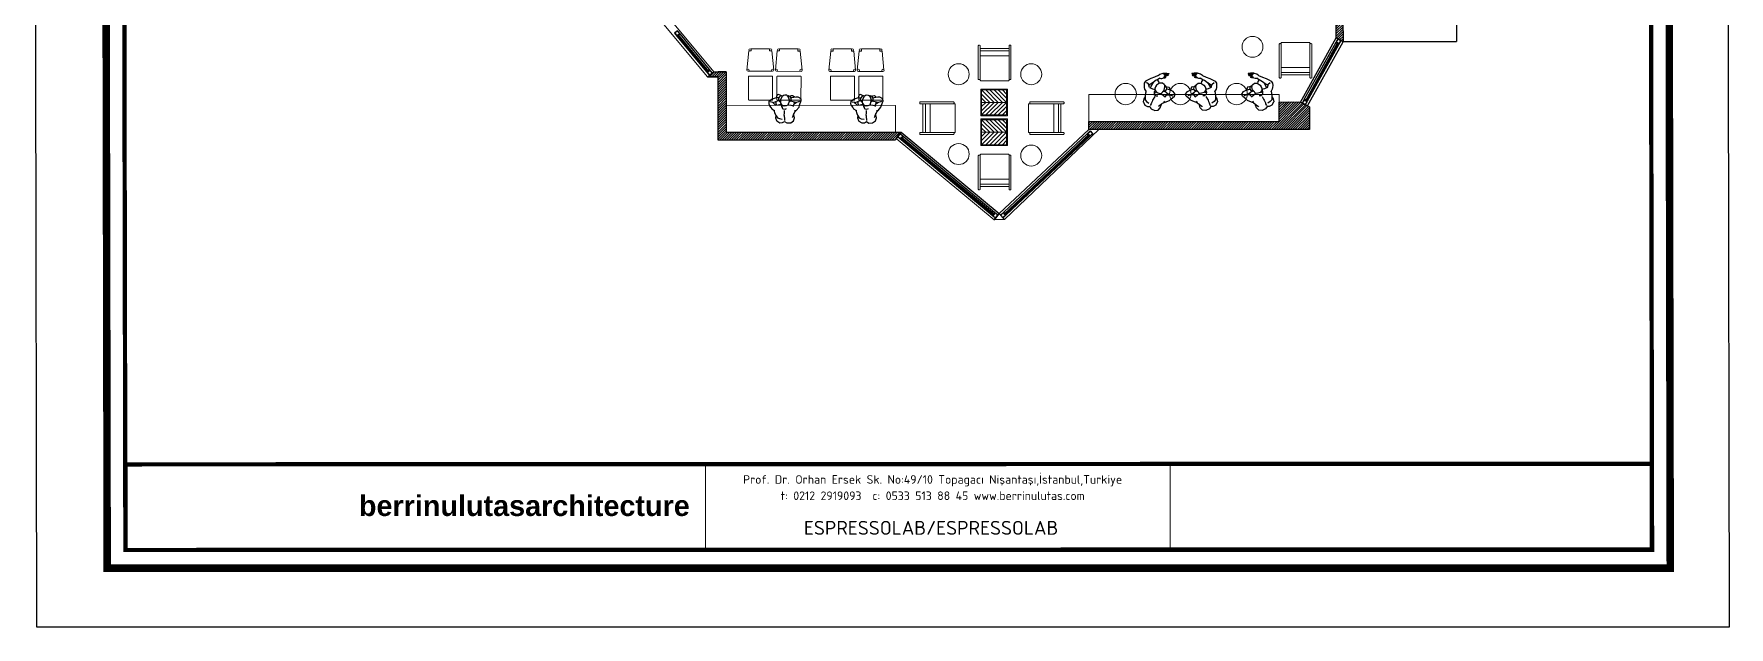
# Model space of a CAD drawing. Header units: centimetres. Extents: x 131563 to 145359, y 24878 to 28066.
# Drawn here: x 142189 to 145359, y 24878 to 25986 of the extents above; entities that cross this region are included whole.
import ezdxf
from ezdxf.enums import TextEntityAlignment as Align

# ---------------------------------------------------------------- set-up
doc = ezdxf.new("R2010")
doc.units = ezdxf.units.CM
doc.header["$LTSCALE"] = 10
doc.header["$MEASUREMENT"] = 0
for name, color, linetype in [('141125_RT1$0$xref_4_vitrin_kaplama$0$2DCAM', 4, 'Continuous'), ('141125_RT1$0$xref_4_vitrin_kaplama$0$2DKONST2', 253, 'Continuous'), ('LP-DIMENSION_INT_100', 51, 'Continuous'), ('wall', 255, 'Continuous')]:
    doc.layers.add(name, color=color, linetype=linetype)
for name, color, linetype, lineweight in [('ARK_AHŞAP', 45, 'Continuous', 15), ('ARK_METAL', 252, 'Continuous', 15), ('Auto-Antet', 7, 'Continuous', 18), ('tefriş', 45, 'Continuous', 18)]:
    doc.layers.add(name, color=color, linetype=linetype, lineweight=lineweight)
doc.styles.add('BASLIK', font='')
doc.styles.add('style1', font='isocpeur.ttf', dxfattribs={"height": 20})
doc.styles.get('BASLIK').set_extended_font_data('Arial', bold=True)
pattern_1 = [(45, (14975.7903, 0), (-2.20970869, 2.20970869), [])]

# ---------------------------------------------------------------- blocks, each defined once
blk = doc.blocks.new('insanplanoturan2')
for p, q in [((-27.3, 18.7), (-27.9, 14.4)), ((-27.9, 14.4), (-26.5, 10.2)), ((-27.3, 18.7), (-27.3, 18.7)), ((-26.5, 10.2), (-24.7, 7)), ((-24.7, 7), (-23.1, 4.5)), ((-20, 15.9), (-24.5, 17.3)), ((-23.1, 4.5), (-19.4, 1.7)), ((-18.8, 14.3), (-20, 15.9)), ((-19.4, 1.7), (-18.3, 0.6)), ((-19.3, 1.6), (-18, -4.7)), ((-15.7, 10.7), (-18.8, 14.3)), ((-15.7, 10.7), (-9.9, 11)), ((-14, 17.3), (-14.4, 14.2)), ((-14.4, 14.2), (-14.1, 10.9)), ((-9.9, 11), (-5.1, 11.6)), ((-4.3, 28), (-8.1, 30.2)), ((-5.3, 20.4), (-5.8, 16.4)), ((-5.8, 16.4), (-5.8, 13.5)), ((-5.8, 14.5), (-5.5, 12.7)), ((-5.8, 13.5), (-4.1, 10.1)), ((-5.5, 12.7), (-4.9, 10.3)), ((-1.5, 25.7), (-5.3, 20.4)), ((-4.9, 10.3), (-4.5, 7.8)), ((-4.5, 7.8), (-2.1, 5.5)), ((-4.5, 7.8), (-4.5, 7.3)), ((-4.5, 7.3), (-2.4, 2.5)), ((-3.6, 26.9), (-4.3, 28)), ((-4.1, 10.1), (0.4, 8)), ((-2.4, 2.5), (1.6, 1.8)), ((1.1, 27.4), (-1.5, 25.7)), ((0.4, 8), (4.7, 8.1)), ((3.3, 27.8), (1.1, 27.4)), ((1.6, 1.8), (4.6, 2.7)), ((7, 27.1), (3.3, 27.8)), ((4.7, 8.1), (8.4, 9.4)), ((8.6, 26), (7, 27.1)), ((8.3, 9.1), (13.3, 8.1)), ((8.4, 9.4), (11, 16.1)), ((10.1, 23.6), (8.6, 26)), ((10.2, 25.9), (9.3, 25.7)), ((9.3, 25.7), (9.6, 24.5)), ((11.4, 17.6), (10.1, 23.6)), ((11.6, 25.2), (10.2, 25.9)), ((11.4, 15), (10.6, 15.2)), ((11, 16.1), (11.4, 17.6)), ((11.4, 15), (12.6, 15.8)), ((13.4, 24.1), (11.6, 25.2)), ((12.6, 15.8), (13, 16.7)), ((12.9, 16.1), (20.7, 13.9)), ((13, 16.7), (14.5, 17.8)), ((13.2, 24.2), (15, 25.8)), ((13.3, 8.1), (17.6, 6.8)), ((15, 20.9), (13.4, 24.1)), ((14.5, 17.8), (15, 20.9)), ((16.3, 21.5), (14.7, 21.5)), ((15, 25.8), (17.9, 26.1)), ((15, 20.9), (15, 20.9)), ((20.1, 21.8), (16.3, 21.5)), ((17.6, 6.8), (19.3, 10.2)), ((17.6, 6.8), (18.6, 6.3)), ((17.9, 26.1), (20.4, 23.5)), ((19.3, 14.3), (19.3, 10.2)), ((19.3, 10.2), (24.2, 13.1)), ((23.7, 22.2), (20.1, 21.8)), ((20.4, 23.5), (20.2, 21.8)), ((20.7, 13.9), (24.2, 13.1)), ((22, -2.6), (28, 3.2)), ((27.8, 21.9), (23.7, 22.2)), ((24.2, 13.1), (28.6, 13.7)), ((33.1, 18.4), (27.8, 21.9)), ((28, 3.2), (29.4, 7)), ((28.6, 13.7), (30.4, 14.2)), ((29.4, 7), (33.3, 14.9)), ((33.3, 14.9), (33.1, 18.4)), ((-18, -4.7), (-16.2, -9.1)), ((-16.6, -8.2), (-17.3, -12.8)), ((-17.3, -12.8), (-16.1, -18.2)), ((-16.2, -9.1), (-14, -13.4)), ((-16.1, -18.2), (-15.3, -19.1)), ((-15.3, -19.1), (-10.3, -23)), ((-14, -13.4), (-10.4, -15.1)), ((-10.4, -15.1), (-5.2, -16.3)), ((-10.3, -23), (-5, -23.1)), ((-5, -23.1), (-1.2, -21.4)), ((-0.8, -6.1), (-1.2, -8.6)), ((-1.2, -8.6), (-1, -10.8)), ((-1.2, -21.4), (3.1, -24.4)), ((-1, -10.8), (-1, -12.7)), ((-1, -12.7), (-1, -14.1)), ((-1, -14.1), (-0.7, -15.8)), ((-0.7, -15.8), (-1, -19.2)), ((0.1, -0.8), (-0.8, -6.1)), ((3.1, -24.4), (10.1, -24.5)), ((10.1, -24.5), (15.7, -21.3)), ((14.2, -14.2), (13.8, -15.3)), ((15.6, -11.1), (14.2, -14.2)), ((16.8, -8.8), (15.6, -11.1)), ((15.7, -21.3), (17.9, -16.1)), ((19.5, -4.9), (16.8, -8.8)), ((17.2, -10.3), (17.5, -7.8)), ((17.9, -16.1), (17.2, -10.3)), ((20, -1.6), (19.5, -4.9)), ((19.5, -4.9), (22, -2.6))]:
    blk.add_line(p, q)
for points in [[(-27.3, 18.7), (-21.8, 22.3), (-14.1, 24.1), (-7.3, 24.6)], [(-20, 15.9), (-15.5, 16.7), (-9.5, 19.1), (-8.9, 19.2)], [(-8.1, 30.2), (-10.9, 29.7), (-12.2, 26.3), (-12.6, 24.2)], [(-1.5, 25.7), (-2.5, 27), (-5.4, 26.7), (-7.3, 24.6), (-9.2, 21.9), (-8.9, 19.2), (-7.3, 16.5), (-5.8, 16.4)]]:
    blk.add_lwpolyline(points)
blk = doc.blocks.new('xccxc')
at = {"rotation": 180}
blk.add_blockref('insanplanoturan2', (220488.9, -31825.1), dxfattribs=at)
blk = doc.blocks.new('dada')
for p, q in [((219964.1, -31826.5), (219966.7, -31822.6)), ((219967.8, -31810.1), (219965.6, -31815.3)), ((219965.6, -31815.3), (219966.3, -31821)), ((219966.3, -31821), (219966.1, -31823.5)), ((219966.7, -31822.6), (219967.9, -31820.3)), ((219973.4, -31806.9), (219967.8, -31810.1)), ((219967.9, -31820.3), (219969.4, -31817.1)), ((219969.4, -31817.1), (219969.8, -31816.1)), ((219980.5, -31807), (219973.4, -31806.9)), ((219984.7, -31810), (219980.5, -31807)), ((219983.4, -31830.6), (219984.4, -31825.3)), ((219984.3, -31815.6), (219984.6, -31812.1)), ((219984.6, -31817.3), (219984.3, -31815.6)), ((219984.4, -31825.3), (219984.7, -31822.8)), ((219984.6, -31818.7), (219984.6, -31817.3)), ((219984.6, -31820.5), (219984.6, -31818.7)), ((219984.7, -31822.8), (219984.6, -31820.5)), ((219988.6, -31808.2), (219984.7, -31810)), ((219993.9, -31808.4), (219988.6, -31808.2)), ((219994, -31816.3), (219988.8, -31815.1)), ((219998.9, -31812.3), (219993.9, -31808.4)), ((219997.6, -31817.9), (219994, -31816.3)), ((219999.7, -31822.2), (219997.6, -31817.9)), ((219999.7, -31813.2), (219998.9, -31812.3)), ((220000.9, -31818.5), (219999.7, -31813.2)), ((220001.6, -31826.6), (219999.7, -31822.2)), ((220000.2, -31823.1), (220000.9, -31818.5)), ((219954.2, -31838.4), (219950.3, -31846.2)), ((219950.3, -31846.2), (219950.4, -31849.8)), ((219950.4, -31849.8), (219955.8, -31853.3)), ((219954.9, -31845.1), (219953.1, -31845.6)), ((219955.5, -31834.6), (219954.2, -31838.4)), ((219959.4, -31844.5), (219954.9, -31845.1)), ((219961.5, -31828.8), (219955.5, -31834.6)), ((219955.8, -31853.3), (219959.9, -31853.5)), ((219964.3, -31841.6), (219959.4, -31844.5)), ((219962.8, -31845.2), (219959.4, -31844.5)), ((219959.9, -31853.5), (219963.5, -31853.2)), ((219964.1, -31826.5), (219961.5, -31828.8)), ((219970.6, -31847.5), (219962.8, -31845.2)), ((219963.2, -31854.8), (219963.4, -31853.2)), ((219965.6, -31857.5), (219963.2, -31854.8)), ((219963.5, -31853.2), (219967.3, -31852.8)), ((219963.6, -31829.8), (219964.1, -31826.5)), ((219964.2, -31845.6), (219964.3, -31841.6)), ((219965.9, -31838.1), (219964.3, -31841.6)), ((219965.9, -31838.1), (219965, -31837.7)), ((219968.5, -31857.1), (219965.6, -31857.5)), ((219970.3, -31839.5), (219965.9, -31838.1)), ((219967.3, -31852.8), (219968.8, -31852.9)), ((219970.3, -31855.5), (219968.5, -31857.1)), ((219969.1, -31849.2), (219968.6, -31852.2)), ((219968.6, -31852.2), (219970.2, -31855.4)), ((219968.6, -31852.2), (219968.6, -31852.2)), ((219970.6, -31848), (219969.1, -31849.2)), ((219970.2, -31855.4), (219972, -31856.6)), ((219975.3, -31840.4), (219970.3, -31839.5)), ((219971, -31847.2), (219970.6, -31848)), ((219972.2, -31846.3), (219971, -31847.2)), ((219972, -31856.6), (219973.4, -31857.2)), ((219972.2, -31846.3), (219972.9, -31846.5)), ((219972.6, -31847.5), (219972.2, -31849)), ((219972.2, -31849), (219973.4, -31855)), ((219975.1, -31840.7), (219972.6, -31847.5)), ((219973.4, -31855), (219974.9, -31857.4)), ((219973.4, -31857.2), (219974.3, -31857.1)), ((219974.3, -31857.1), (219974, -31855.9)), ((219974.9, -31857.4), (219976.6, -31858.5)), ((219978.8, -31839.4), (219975.1, -31840.7)), ((219983.2, -31839.4), (219978.8, -31839.4)), ((219982, -31833.1), (219978.9, -31834)), ((219985.9, -31833.9), (219982, -31833.1)), ((219982.4, -31858.8), (219985.1, -31857.1)), ((219987.6, -31841.5), (219983.2, -31839.4)), ((219985.1, -31857.1), (219988.9, -31851.8)), ((219988.1, -31839.2), (219985.7, -31836.9)), ((219985.8, -31856.2), (219987.9, -31859.4)), ((219988, -31838.6), (219985.9, -31833.9)), ((219989.4, -31844.9), (219987.6, -31841.5)), ((219988.1, -31839.2), (219988, -31838.6)), ((219988.5, -31841.6), (219988.1, -31839.2)), ((219989.1, -31844.1), (219988.5, -31841.6)), ((219993.5, -31842.3), (219988.6, -31843)), ((219988.9, -31851.8), (219989.4, -31847.8)), ((219989.4, -31845.9), (219989.1, -31844.1)), ((219989.4, -31847.8), (219989.4, -31844.9)), ((219993.2, -31859.7), (219997, -31853.7)), ((219999.3, -31842.1), (219993.5, -31842.3)), ((219997, -31853.7), (219997.9, -31845.6)), ((219997, -31853.7), (220000, -31849)), ((219997.9, -31845.6), (219997.6, -31842.2)), ((219999.3, -31842.1), (220002.3, -31845.7)), ((220000, -31849), (220002.3, -31845.7)), ((220002.8, -31833), (220001.6, -31826.6)), ((220002.9, -31833.1), (220001.9, -31831.9)), ((220002.3, -31845.7), (220003.5, -31847.3)), ((220006.7, -31835.8), (220002.9, -31833.1)), ((220003.5, -31847.3), (220008, -31848.7)), ((220003.7, -31858.5), (220007.4, -31854.5)), ((220008.3, -31838.4), (220006.7, -31835.8)), ((220007.4, -31854.5), (220010.8, -31850.1)), ((220010.1, -31841.6), (220008.3, -31838.4)), ((220011.5, -31845.8), (220010.1, -31841.6)), ((220010.8, -31850.1), (220011.5, -31845.8)), ((220010.8, -31850.1), (220010.8, -31850.1)), ((219976.3, -31878.1), (219976.7, -31876.9)), ((219976.4, -31878.4), (219976.3, -31878.1)), ((219976.8, -31878.5), (219976.4, -31878.4)), ((219976.5, -31879.8), (219978.1, -31877.9)), ((219976.6, -31880.4), (219976.5, -31879.8)), ((219976.6, -31858.5), (219980.3, -31859.2)), ((219976.9, -31880.6), (219976.6, -31880.4)), ((219976.7, -31876.9), (219977.5, -31876.1)), ((219977.9, -31877.8), (219976.8, -31878.5)), ((219979.2, -31879.3), (219976.9, -31880.6)), ((219977.5, -31876.1), (219978.5, -31875)), ((219978.7, -31877), (219977.9, -31877.8)), ((219978.1, -31877.9), (219979, -31877.2)), ((219978.5, -31875), (219979.2, -31874.4)), ((219980.1, -31875.8), (219978.7, -31877)), ((219980.1, -31870.4), (219978.8, -31871.8)), ((219978.8, -31871.8), (219978.9, -31872.1)), ((219978.9, -31872.1), (219979.2, -31872.2)), ((219979, -31877.2), (219980.3, -31876.2)), ((219979.2, -31872.2), (219981.2, -31871.8)), ((219979.2, -31874.4), (219980.3, -31873.4)), ((219981, -31877.7), (219979.2, -31879.3)), ((219981.2, -31878.6), (219979.2, -31879.3)), ((219979.4, -31879.5), (219979.2, -31879.3)), ((219981, -31879.2), (219979.4, -31879.5)), ((219981, -31869.8), (219980.1, -31870.4)), ((219982.1, -31874.4), (219980.1, -31875.8)), ((219980.3, -31859.2), (219982.4, -31858.8)), ((219980.3, -31873.4), (219981.5, -31872.2)), ((219980.3, -31876.2), (219981.3, -31875.3)), ((219983.2, -31868.1), (219981, -31869.8)), ((219982.2, -31876.8), (219981, -31877.7)), ((219984.3, -31878.3), (219981, -31879.2)), ((219981.2, -31871.8), (219982.2, -31871.3)), ((219983.5, -31877.4), (219981.2, -31878.6)), ((219981.3, -31875.3), (219982.2, -31874.6)), ((219981.5, -31872.2), (219982.2, -31871.3)), ((219982.2, -31874.6), (219982.1, -31874.4)), ((219982.2, -31871.3), (219982.7, -31870.2)), ((219982.2, -31874.6), (219983.9, -31875.9)), ((219982.2, -31876.8), (219983.9, -31875.9)), ((219984.9, -31866.8), (219983.2, -31868.1)), ((219985.2, -31876.8), (219983.5, -31877.4)), ((219983.9, -31875.9), (219986.7, -31877.1)), ((219986.7, -31877.1), (219984.3, -31878.3)), ((219986.8, -31865.9), (219984.9, -31866.8)), ((219986, -31876.8), (219985.2, -31876.8)), ((219987.9, -31875.9), (219986.7, -31877.1)), ((219988.6, -31865.9), (219986.8, -31865.9)), ((219987.9, -31859.4), (219991.6, -31861.6)), ((219991.2, -31872.7), (219987.9, -31875.9)), ((219988.6, -31865.9), (219991.6, -31861.6)), ((219993.3, -31869.5), (219991.2, -31872.7)), ((219991.6, -31861.6), (219993.2, -31859.7)), ((219993.3, -31869.5), (219998.7, -31863.7)), ((219998.7, -31863.7), (220003.7, -31858.5))]:
    blk.add_line(p, q)

msp = doc.modelspace()

# ---------------------------------------------------------------- hatches: boundary and pattern name
at = {"layer": 'LP-DIMENSION_INT_100'}
h = msp.add_hatch(dxfattribs=at)
h.set_pattern_fill('ANSI31', color=252, scale=25)
h.set_pattern_definition(pattern_1)
h.paths.add_polyline_path([(144624, 25979), (144622.9, 26089.5), (144635.8, 26097.2), (144637.2, 25971.7)])
h = msp.add_hatch(dxfattribs=at)
h.set_pattern_fill('ANSI31', color=252, scale=25)
h.set_pattern_definition(pattern_1)
h.paths.add_polyline_path([(143449, 25906.2), (143460.6, 25915.8), (143483.4, 25915.8), (143483.4, 25803), (143811.4, 25803), (143799, 25788), (143468.4, 25788), (143468.4, 25906.2), (143449, 25906.2)])
h = msp.add_hatch(dxfattribs=at)
h.set_pattern_fill('ANSI31', color=252, scale=25)
h.set_pattern_definition(pattern_1)
h.paths.add_polyline_path([(144517.8, 25823), (144517.8, 25859), (144557.1, 25859.3), (144574.1, 25849.8), (144574.1, 25808), (144161.8, 25808), (144161.8, 25823)])

# ---------------------------------------------------------------- linework, layer by layer
msp.add_lwpolyline([(142189.1, 28066), (145353.5, 28066), (145359, 24878.1), (142194.7, 24878.1)], close=True)
at = {"layer": '141125_RT1$0$xref_4_vitrin_kaplama$0$2DCAM'}
for p, q in [((143392.3, 25981.6), (143447, 25915.3)), ((143452.6, 25919.6), (143397.5, 25986.3)), ((144623.4, 25970.2), (144564.7, 25864.2)), ((144570.9, 25861.1), (144629.4, 25966.5)), ((143810.6, 25789.1), (143980.9, 25647.7)), ((143985.6, 25652.9), (143814.9, 25794.6)), ((144002.6, 25653.2), (144158.4, 25799.9)), ((144162.8, 25794.5), (144007.5, 25648.3))]:
    msp.add_line(p, q, dxfattribs=at)
for points in [[(143448.8, 25914.6), (143391.9, 25983.4), (143392.4, 25983.8), (143449.3, 25915)], [(143392.4, 25983.8), (143393, 25983.1), (143394.2, 25984.1), (143393.6, 25984.8)], [(143393.6, 25984.8), (143450.5, 25916)], [(143450.9, 25916.4), (143394.1, 25985.2)], [(144627, 25969.8), (144566.9, 25861.4)], [(144567.4, 25861.1), (144627.5, 25969.5)], [(144629.5, 25968.4), (144569.3, 25860), (144568.8, 25860.3), (144628.9, 25968.7)], [(144627.5, 25969.5), (144627.1, 25968.6), (144628.5, 25967.9), (144628.9, 25968.7)], [(143450.5, 25916), (143449.8, 25916.8), (143448.6, 25915.8), (143449.3, 25915)], [(144568.8, 25860.3), (144569.3, 25861.2), (144567.9, 25862), (144567.4, 25861.1)], [(143982.7, 25647.3), (143809.9, 25790.8), (143810.3, 25791.3), (143983.1, 25647.7)], [(143810.3, 25791.3), (143811, 25790.7), (143812.1, 25791.9), (143811.3, 25792.5)], [(143811.3, 25792.5), (143984.1, 25649)], [(143984.5, 25649.4), (143811.7, 25793)], [(144003.8, 25649.9), (144161.6, 25798.4)], [(144162, 25797.9), (144004.2, 25649.4)], [(144005.6, 25647.8), (144163.5, 25796.3), (144163.1, 25796.7), (144005.2, 25648.2)], [(144163.1, 25796.7), (144162.4, 25796.1), (144161.3, 25797.3), (144162, 25797.9)], [(143984.1, 25649), (143983.4, 25649.6), (143982.4, 25648.4), (143983.1, 25647.7)], [(144004.2, 25649.4), (144004.9, 25650.1), (144006, 25648.9), (144005.2, 25648.2)]]:
    msp.add_lwpolyline(points, dxfattribs=at)
at = {"layer": '141125_RT1$0$xref_4_vitrin_kaplama$0$2DKONST2'}
for points in [[(143391.6, 25983.2), (143394.5, 25985.6), (143395.4, 25984.5), (143397.5, 25986.3), (143393, 25991.6), (143393, 25991.6), (143392.4, 25992.4), (143387.4, 25988.3), (143387.4, 25988.3), (143387, 25988), (143392.3, 25981.6), (143392.7, 25981.9)], [(143391.2, 25983.2), (143394.6, 25986), (143395.4, 25984.9), (143397.1, 25986.3), (143393, 25991.3), (143393, 25991.3), (143392.4, 25992.1), (143387.4, 25987.9)], [(144633, 25972.9), (144633.4, 25973.8), (144627.8, 25976.9), (144627.8, 25976.9), (144627.3, 25977.2), (144623.4, 25970.2), (144625.8, 25968.9), (144626.5, 25970.1), (144629.8, 25968.2), (144629, 25966.8), (144629.4, 25966.5), (144633, 25972.9)], [(144632.6, 25972.8), (144633.1, 25973.7), (144627.4, 25976.8), (144623.8, 25970.3), (144625.7, 25969.2), (144626.4, 25970.4), (144630.1, 25968.3), (144632.6, 25972.8)], [(143451.7, 25909.7), (143452.3, 25909), (143457.3, 25913.1), (143457.3, 25913.1), (143457.7, 25913.4), (143452.6, 25919.6), (143450.5, 25917.9), (143451.4, 25916.8), (143448.5, 25914.4), (143447.4, 25915.7), (143447, 25915.3), (143451.7, 25909.7)], [(143451.7, 25910.1), (143452.3, 25909.3), (143457.3, 25913.4), (143452.6, 25919.2), (143450.9, 25917.8), (143451.8, 25916.7), (143448.4, 25914), (143451.7, 25910.1)], [(144569.7, 25859.8), (144566.3, 25861.7), (144567, 25862.9), (144564.7, 25864.2), (144561.3, 25858.1), (144561.3, 25858.1), (144560.8, 25857.2), (144566.5, 25854.1), (144566.5, 25854.1), (144566.9, 25853.8), (144570.9, 25861.1), (144570.5, 25861.3)], [(144569.8, 25859.5), (144566, 25861.6), (144566.7, 25862.8), (144564.8, 25863.9), (144561.6, 25858.2), (144561.6, 25858.2), (144561.1, 25857.3), (144566.8, 25854.2)], [(144163.8, 25796), (144161.2, 25798.8), (144160.2, 25797.9), (144158.4, 25799.9), (144163.5, 25804.6), (144163.5, 25804.6), (144164.3, 25805.3), (144168.6, 25800.4), (144168.6, 25800.4), (144169, 25800.1), (144162.8, 25794.5), (144162.5, 25794.9)], [(144164.1, 25796), (144161.2, 25799.2), (144160.2, 25798.2), (144158.7, 25799.9), (144163.5, 25804.2), (144163.5, 25804.2), (144164.3, 25804.9), (144168.6, 25800.1)], [(143809.6, 25790.5), (143812.1, 25793.5), (143813.1, 25792.6), (143814.9, 25794.6), (143809.5, 25799.1), (143809.5, 25799.1), (143808.7, 25799.8), (143804.6, 25794.8), (143804.6, 25794.8), (143804.2, 25794.4), (143810.6, 25789.1), (143810.9, 25789.5)], [(143809.3, 25790.5), (143812, 25793.8), (143813.1, 25792.9), (143814.5, 25794.6), (143809.5, 25798.8), (143809.5, 25798.8), (143808.7, 25799.4), (143804.6, 25794.4)], [(143986.5, 25643), (143987.2, 25642.4), (143991.4, 25647.4), (143991.4, 25647.4), (143991.7, 25647.8), (143985.6, 25652.9), (143983.8, 25650.8), (143984.9, 25649.9), (143982.5, 25647), (143981.2, 25648.1), (143980.9, 25647.7), (143986.5, 25643)], [(143986.4, 25643.4), (143987.2, 25642.7), (143991.4, 25647.7), (143985.6, 25652.5), (143984.2, 25650.8), (143985.3, 25649.9), (143982.5, 25646.6), (143986.4, 25643.4)], [(144002.1, 25643.3), (144001.4, 25642.7), (143997, 25647.5), (143997, 25647.5), (143996.7, 25647.9), (144002.6, 25653.2), (144004.4, 25651.2), (144003.4, 25650.3), (144005.9, 25647.5), (144007.2, 25648.6), (144007.5, 25648.3), (144002.1, 25643.3)], [(144002.1, 25643.7), (144001.4, 25643), (143997, 25647.8), (144002.6, 25652.9), (144004, 25651.3), (144003, 25650.3), (144005.9, 25647.1), (144002.1, 25643.7)]]:
    msp.add_lwpolyline(points, close=True, dxfattribs=at)
at = {"layer": 'ARK_AHŞAP'}
for p, q in [((143955.1, 25901.9), (143955.1, 25964.3)), ((143955.1, 25901.9), (143955.1, 25964.3)), ((143956.1, 25965.3), (143957.6, 25965.3)), ((143956.1, 25965.3), (143957.6, 25965.3)), ((143958.6, 25901.9), (143958.6, 25964.3)), ((143958.6, 25901.9), (143958.6, 25964.3)), ((144012.6, 25901.9), (144012.6, 25964.3)), ((144015.1, 25965.3), (144013.6, 25965.3)), ((144016.1, 25901.9), (144016.1, 25964.3)), ((144517.8, 25967.2), (144517.8, 25904.8)), ((144517.8, 25967.2), (144517.8, 25904.8)), ((144518.8, 25968.2), (144520.3, 25968.2)), ((144518.8, 25968.2), (144520.3, 25968.2)), ((144521.3, 25967.2), (144521.3, 25904.8)), ((144521.3, 25967.2), (144521.3, 25904.8)), ((144575.3, 25967.2), (144575.3, 25904.8)), ((144577.8, 25968.2), (144576.3, 25968.2)), ((144578.8, 25967.2), (144578.8, 25904.8)), ((143956.1, 25900.9), (143957.6, 25900.9)), ((143956.1, 25900.9), (143957.6, 25900.9)), ((144015.1, 25900.9), (144013.6, 25900.9)), ((144518.8, 25903.8), (144520.3, 25903.8)), ((144518.8, 25903.8), (144520.3, 25903.8)), ((144577.8, 25903.8), (144576.3, 25903.8)), ((143984.6, 25858.3), (143961.1, 25881.7)), ((143976.7, 25858.3), (143961.1, 25873.9)), ((143976.7, 25858.3), (143961.1, 25873.9)), ((143992.4, 25858.3), (143968.9, 25881.7)), ((144000.2, 25858.3), (143976.7, 25881.7)), ((144008, 25858.3), (143984.6, 25881.7)), ((144008, 25866.1), (143992.4, 25881.7)), ((144008, 25873.9), (144000.2, 25881.7)), ((144008, 25866.1), (144000.2, 25873.9)), ((143483.5, 25853, 0), (143800.5, 25852.7, 0.7)), ((143845.5, 25858.4), (143845.5, 25856.9)), ((143845.5, 25858.4), (143845.5, 25856.9)), ((143908.9, 25859.4), (143846.5, 25859.4)), ((143908.9, 25859.4), (143846.5, 25859.4)), ((143908.9, 25855.9), (143846.5, 25855.9)), ((143908.9, 25855.9), (143846.5, 25855.9)), ((143909.9, 25858.4), (143909.9, 25856.9)), ((143909.9, 25858.4), (143909.9, 25856.9)), ((143961.1, 25866.1), (143968.9, 25858.3)), ((143961.1, 25866.1), (143968.9, 25858.3)), ((144008, 25858.3), (143961.1, 25858.3)), ((143984.6, 25858.3), (143961.1, 25834.9)), ((143976.7, 25858.3), (143961.1, 25842.7)), ((143961.1, 25850.5), (143968.9, 25858.3)), ((143976.7, 25858.3), (143961.1, 25842.7)), ((143961.1, 25850.5), (143968.9, 25858.3)), ((143992.4, 25858.3), (143968.9, 25834.9)), ((144000.2, 25858.3), (143976.7, 25834.9)), ((144008, 25858.3), (143984.6, 25834.9)), ((144008, 25850.5), (143992.4, 25834.9)), ((144008, 25850.5), (144000.2, 25842.7)), ((144008, 25842.7), (144000.2, 25834.9)), ((144051.3, 25858.4), (144051.3, 25856.9)), ((144051.3, 25858.4), (144051.3, 25856.9)), ((144052.3, 25859.4), (144114.6, 25859.4)), ((144052.3, 25859.4), (144114.6, 25859.4)), ((144052.3, 25855.9), (144114.6, 25855.9)), ((144052.3, 25855.9), (144114.6, 25855.9)), ((144115.6, 25858.4), (144115.6, 25856.9)), ((144115.6, 25858.4), (144115.6, 25856.9)), ((143984.6, 25802.7), (143961.1, 25826.1)), ((143976.7, 25802.7), (143961.1, 25818.3)), ((143976.7, 25802.7), (143961.1, 25818.3)), ((143961.1, 25810.5), (143968.9, 25802.7)), ((143961.1, 25810.5), (143968.9, 25802.7)), ((143992.4, 25802.7), (143968.9, 25826.1)), ((144000.2, 25802.7), (143976.7, 25826.1)), ((144008, 25802.7), (143984.6, 25826.1)), ((144008, 25810.5), (143992.4, 25826.1)), ((144008, 25818.3), (144000.2, 25826.1)), ((144008, 25810.5), (144000.2, 25818.3)), ((143845.5, 25799.4), (143845.5, 25800.9)), ((143908.9, 25801.9), (143846.5, 25801.9)), ((143908.9, 25798.4), (143846.5, 25798.4)), ((143909.9, 25799.4), (143909.9, 25800.9)), ((144008, 25802.7), (143961.1, 25802.7)), ((143984.6, 25802.7), (143961.1, 25779.3)), ((143976.7, 25802.7), (143961.1, 25787.1)), ((143961.1, 25794.9), (143968.9, 25802.7)), ((143976.7, 25802.7), (143961.1, 25787.1)), ((143961.1, 25794.9), (143968.9, 25802.7)), ((143992.4, 25802.7), (143968.9, 25779.3)), ((144000.2, 25802.7), (143976.7, 25779.3)), ((144008, 25802.7), (143984.6, 25779.3)), ((144008, 25794.9), (143992.4, 25779.3)), ((144008, 25794.9), (144000.2, 25787.1)), ((144008, 25787.1), (144000.2, 25779.3)), ((144051.3, 25799.4), (144051.3, 25800.9)), ((144052.3, 25801.9), (144114.6, 25801.9)), ((144052.3, 25798.4), (144114.6, 25798.4)), ((144115.6, 25799.4), (144115.6, 25800.9)), ((143955.1, 25758.5), (143955.1, 25696.2)), ((143955.1, 25758.5), (143955.1, 25696.2)), ((143956.1, 25759.5), (143957.6, 25759.5)), ((143956.1, 25759.5), (143957.6, 25759.5)), ((143958.6, 25758.5), (143958.6, 25696.2)), ((143958.6, 25758.5), (143958.6, 25696.2)), ((144012.6, 25758.5), (144012.6, 25696.2)), ((144015.1, 25759.5), (144013.6, 25759.5)), ((144016.1, 25758.5), (144016.1, 25696.2)), ((143956.1, 25695.2), (143957.6, 25695.2)), ((143956.1, 25695.2), (143957.6, 25695.2)), ((144015.1, 25695.2), (144013.6, 25695.2))]:
    msp.add_line(p, q, dxfattribs=at)
at = {"layer": 'ARK_AHŞAP', "elevation": 0}
for points in [[(143525.4, 25863.7), (143525.5, 25906.7, -0.414214), (143526.5, 25907.7), (143569.5, 25907.6, -0.414214), (143570.5, 25906.6), (143570.4, 25863.6, -0.414214), (143569.4, 25862.6), (143526.4, 25862.7, -0.414214)], [(143578.5, 25863.6), (143578.6, 25906.6, -0.414214), (143579.6, 25907.6), (143622.6, 25907.6, -0.414214), (143623.6, 25906.6), (143623.5, 25863.6, -0.414214), (143622.5, 25862.6), (143579.5, 25862.6, -0.414214)], [(143678.6, 25863.5), (143678.7, 25906.5, -0.414214), (143679.7, 25907.5), (143722.7, 25907.5, -0.414214), (143723.7, 25906.4), (143723.6, 25863.4, -0.414214), (143722.6, 25862.5), (143679.6, 25862.5, -0.414214)], [(143731.7, 25863.4), (143731.7, 25906.4, -0.414214), (143732.7, 25907.4), (143775.7, 25907.4, -0.414214), (143776.7, 25906.4), (143776.7, 25863.4, -0.414214), (143775.7, 25862.4), (143732.7, 25862.4, -0.414214)]]:
    msp.add_lwpolyline(points, format="xyb", close=True, dxfattribs=at)
at = {"layer": 'ARK_AHŞAP'}
for points in [[(143959.6, 25883.3), (143959.6, 25833.3), (144009.6, 25833.3), (144009.6, 25883.3)], [(143961.1, 25881.7), (143961.1, 25834.9), (144008, 25834.9), (144008, 25881.7)], [(143800.5, 25852.7), (143800.4, 25802.7), (143483.4, 25803), (143483.5, 25853)], [(143959.6, 25827.7), (143959.6, 25777.7), (144009.6, 25777.7), (144009.6, 25827.7)], [(143961.1, 25826.1), (143961.1, 25779.3), (144008, 25779.3), (144008, 25826.1)]]:
    msp.add_lwpolyline(points, close=True, dxfattribs=at)
for centre, radius in [((144467.8, 25962.2), 19.6), ((143528.3, 25956.5), 2), ((143566.7, 25956.5), 2), ((143581.4, 25956.5), 2), ((143619.8, 25956.4), 2), ((143681.5, 25956.4), 2), ((143719.9, 25956.3), 2), ((143734.6, 25956.3), 2), ((143773, 25956.2), 2), ((143918.4, 25911), 19.6), ((144054, 25911), 19.6), ((143524.5, 25918.5), 2), ((143570.5, 25918.5), 2), ((143577.6, 25918.5), 2), ((143623.6, 25918.4), 2), ((143623.6, 25918.4), 2), ((143677.7, 25918.4), 2), ((143723.7, 25918.3), 2), ((143730.8, 25918.3), 2), ((143776.8, 25918.2), 2), ((143776.8, 25918.2), 2), ((143918.4, 25761.9), 19.6), ((144054, 25759.1), 19.6)]:
    msp.add_circle(centre, radius, dxfattribs=at)
for centre, start, end in [((143956.1, 25964.3), 90, 180), ((143956.1, 25964.3), 90, 180), ((143957.6, 25964.3), 0, 90), ((143957.6, 25964.3), 0, 90), ((144013.6, 25964.3), 90, 180), ((144015.1, 25964.3), 0, 90), ((144518.8, 25967.2), 90, 180), ((144518.8, 25967.2), 90, 180), ((144520.3, 25967.2), 0, 90), ((144520.3, 25967.2), 0, 90), ((144576.3, 25967.2), 90, 180), ((144577.8, 25967.2), 0, 90), ((143956.1, 25901.9), 180, 270), ((143956.1, 25901.9), 180, 270), ((143957.6, 25901.9), 270, 0), ((143957.6, 25901.9), 270, 0), ((144013.6, 25901.9), 180, 270), ((144015.1, 25901.9), 270, 0), ((144518.8, 25904.8), 180, 270), ((144518.8, 25904.8), 180, 270), ((144520.3, 25904.8), 270, 0), ((144520.3, 25904.8), 270, 0), ((144576.3, 25904.8), 180, 270), ((144577.8, 25904.8), 270, 0), ((143846.5, 25858.4), 90, 180), ((143846.5, 25858.4), 90, 180), ((143846.5, 25856.9), 180, 270), ((143846.5, 25856.9), 180, 270), ((143908.9, 25858.4), 0, 90), ((143908.9, 25858.4), 0, 90), ((143908.9, 25856.9), 270, 0), ((143908.9, 25856.9), 270, 0), ((144052.3, 25858.4), 90, 180), ((144052.3, 25858.4), 90, 180), ((144052.3, 25856.9), 180, 270), ((144052.3, 25856.9), 180, 270), ((144114.6, 25858.4), 0, 90), ((144114.6, 25858.4), 0, 90), ((144114.6, 25856.9), 270, 0), ((144114.6, 25856.9), 270, 0), ((143846.5, 25800.9), 90, 180), ((143846.5, 25799.4), 180, 270), ((143908.9, 25800.9), 0, 90), ((143908.9, 25799.4), 270, 0), ((144052.3, 25800.9), 90, 180), ((144052.3, 25799.4), 180, 270), ((144114.6, 25800.9), 0, 90), ((144114.6, 25799.4), 270, 0), ((143956.1, 25758.5), 90, 180), ((143956.1, 25758.5), 90, 180), ((143957.6, 25758.5), 0, 90), ((143957.6, 25758.5), 0, 90), ((144013.6, 25758.5), 90, 180), ((144015.1, 25758.5), 0, 90), ((143956.1, 25696.2), 180, 270), ((143956.1, 25696.2), 180, 270), ((143957.6, 25696.2), 270, 0), ((143957.6, 25696.2), 270, 0), ((144013.6, 25696.2), 180, 270), ((144015.1, 25696.2), 270, 0)]:
    msp.add_arc(centre, 1, start, end, dxfattribs=at)
at = {"layer": 'ARK_METAL'}
for p, q in [((144521.3, 25967.2), (144521.3, 25969.3)), ((144521.3, 25967.2), (144521.3, 25969.3)), ((144522.3, 25970.3), (144548.3, 25970.3)), ((144574.3, 25970.3), (144548.3, 25970.3)), ((144575.3, 25967.2), (144575.3, 25969.3)), ((143526.1, 25954.5), (143522.5, 25918.7)), ((143530.3, 25954.5), (143526.1, 25954.5)), ((143530.4, 25958.5), (143530.3, 25954.5)), ((143547.6, 25958.5), (143530.4, 25958.5)), ((143564.7, 25958.5), (143530.4, 25958.5)), ((143564.7, 25958.5), (143564.7, 25954.5)), ((143564.7, 25954.5), (143568.9, 25954.5)), ((143568.9, 25954.5), (143572.5, 25918.7)), ((143579.2, 25954.5), (143575.6, 25918.7)), ((143583.4, 25954.5), (143579.2, 25954.5)), ((143600.6, 25958.4), (143583.4, 25958.5)), ((143617.8, 25958.4), (143583.4, 25958.5)), ((143583.4, 25958.5), (143583.4, 25954.5)), ((143617.8, 25958.4), (143617.8, 25954.4)), ((143617.8, 25954.4), (143622, 25954.4)), ((143622, 25954.4), (143625.6, 25918.6)), ((143679.3, 25954.4), (143675.7, 25918.6)), ((143683.5, 25954.3), (143679.3, 25954.4)), ((143700.7, 25958.3), (143683.5, 25958.3)), ((143717.9, 25958.3), (143683.5, 25958.3)), ((143683.5, 25958.3), (143683.5, 25954.3)), ((143717.9, 25958.3), (143717.9, 25954.3)), ((143717.9, 25954.3), (143722.1, 25954.3)), ((143722.1, 25954.3), (143725.7, 25918.5)), ((143732.4, 25954.3), (143728.8, 25918.5)), ((143736.6, 25954.3), (143732.4, 25954.3)), ((143753.8, 25958.3), (143736.6, 25958.3)), ((143771, 25958.2), (143736.6, 25958.3)), ((143736.6, 25958.3), (143736.6, 25954.3)), ((143771, 25958.2), (143771, 25954.2)), ((143771, 25954.2), (143775.2, 25954.2)), ((143775.2, 25954.2), (143778.7, 25918.4)), ((143958.6, 25959.4), (143985.6, 25959.4)), ((143958.6, 25954.7), (143985.6, 25954.7)), ((143958.6, 25945.7), (143985.6, 25945.7)), ((144012.6, 25959.4), (143985.6, 25959.4)), ((144012.6, 25954.7), (143985.6, 25954.7)), ((144012.6, 25945.7), (143985.6, 25945.7)), ((143524.5, 25916.5), (143570.5, 25916.5)), ((143577.6, 25916.5), (143623.6, 25916.4)), ((143677.7, 25916.4), (143723.7, 25916.3)), ((143730.8, 25916.3), (143776.8, 25916.2)), ((143958.6, 25901.9), (143958.6, 25899.9)), ((143958.6, 25901.9), (143958.6, 25899.9)), ((143959.6, 25898.9), (143985.6, 25898.9)), ((144011.6, 25898.9), (143985.6, 25898.9)), ((144012.6, 25901.9), (144012.6, 25899.9)), ((144521.3, 25923.4), (144548.3, 25923.4)), ((144521.3, 25914.5), (144548.3, 25914.5)), ((144521.3, 25909.7), (144548.3, 25909.7)), ((144575.3, 25923.4), (144548.3, 25923.4)), ((144575.3, 25914.5), (144548.3, 25914.5)), ((144575.3, 25909.7), (144548.3, 25909.7)), ((143851.4, 25855.9), (143851.4, 25828.9)), ((143856.1, 25855.9), (143856.1, 25828.9)), ((143865.1, 25855.9), (143865.1, 25828.9)), ((143908.9, 25855.9), (143910.9, 25855.9)), ((143908.9, 25855.9), (143910.9, 25855.9)), ((143911.9, 25854.9), (143911.9, 25828.9)), ((144049.2, 25854.9), (144049.2, 25828.9)), ((144052.3, 25855.9), (144050.2, 25855.9)), ((144052.3, 25855.9), (144050.2, 25855.9)), ((144096.1, 25855.9), (144096.1, 25828.9)), ((144105, 25855.9), (144105, 25828.9)), ((144109.7, 25855.9), (144109.7, 25828.9)), ((143851.4, 25801.9), (143851.4, 25828.9)), ((143856.1, 25801.9), (143856.1, 25828.9)), ((143865.1, 25801.9), (143865.1, 25828.9)), ((143911.9, 25802.9), (143911.9, 25828.9)), ((144049.2, 25802.9), (144049.2, 25828.9)), ((144096.1, 25801.9), (144096.1, 25828.9)), ((144105, 25801.9), (144105, 25828.9)), ((144109.7, 25801.9), (144109.7, 25828.9)), ((143908.9, 25801.9), (143910.9, 25801.9)), ((144052.3, 25801.9), (144050.2, 25801.9)), ((143958.6, 25758.5), (143958.6, 25760.6)), ((143958.6, 25758.5), (143958.6, 25760.6)), ((143959.6, 25761.6), (143985.6, 25761.6)), ((144011.6, 25761.6), (143985.6, 25761.6)), ((144012.6, 25758.5), (144012.6, 25760.6)), ((143958.6, 25714.7), (143985.6, 25714.7)), ((144012.6, 25714.7), (143985.6, 25714.7)), ((143958.6, 25705.8), (143985.6, 25705.8)), ((143958.6, 25701.1), (143985.6, 25701.1)), ((144012.6, 25705.8), (143985.6, 25705.8)), ((144012.6, 25701.1), (143985.6, 25701.1))]:
    msp.add_line(p, q, dxfattribs=at)
for centre, start, end in [((144522.3, 25969.3), 90, 180), ((144522.3, 25969.3), 90, 180), ((144574.3, 25969.3), 0, 90), ((143959.6, 25899.9), 180, 270), ((143959.6, 25899.9), 180, 270), ((144011.6, 25899.9), 270, 0), ((143910.9, 25854.9), 0, 90), ((143910.9, 25854.9), 0, 90), ((144050.2, 25854.9), 90, 180), ((144050.2, 25854.9), 90, 180), ((143910.9, 25802.9), 270, 0), ((144050.2, 25802.9), 180, 270), ((143959.6, 25760.6), 90, 180), ((143959.6, 25760.6), 90, 180), ((144011.6, 25760.6), 0, 90)]:
    msp.add_arc(centre, 1, start, end, dxfattribs=at)
at = {"layer": 'Auto-Antet', "color": 1}
for p, q in [((143445.1, 25182.5), (143445.1, 25022.5)), ((144313.8, 25182.6), (144313.8, 25022.6))]:
    msp.add_line(p, q, dxfattribs=at)
at = {"layer": 'Auto-Antet', "linetype": 'Continuous'}
msp.add_lwpolyline([(142194.7, 24878.1), (145359, 24878.1), (145353.5, 28066), (142189.1, 28066)], close=True, dxfattribs=at)
at = {"layer": 'Auto-Antet', "color": 1}
for points, const_width in [([(145243.5, 27956), (142320.6, 27956), (142326.2, 24988.1), (145249, 24988.1)], 14), ([(145209.5, 27922), (142354.6, 27922), (142360.2, 25022.1), (145215, 25022.1)], 8), ([(142360.2, 25022.1), (145214.7, 25023.2), (145214.7, 25183.2), (142360.2, 25182.1)], 8)]:
    msp.add_lwpolyline(points, close=True, dxfattribs=dict(at, const_width=const_width))
at = {"layer": 'LP-DIMENSION_INT_100', "color": 252}
for p, q in [((144557.5, 25859), (144624, 25979)), ((144570.6, 25851.8), (144637.2, 25971.7)), ((144637.2, 25972.2), (144849.5, 25972.2))]:
    msp.add_line(p, q, dxfattribs=at)
at = {"layer": 'LP-DIMENSION_INT_100', "color": 2}
for p, q in [((144624, 25979), (144637.2, 25971.7)), ((144637.2, 25971.7), (144624, 25979)), ((143483.4, 25915.8), (143468.4, 25915.8)), ((144570.6, 25851.8), (144557.5, 25859)), ((143801.5, 25791.1), (143811.1, 25802.6)), ((143994.1, 25650.6), (143984.5, 25639.1)), ((143984.5, 25639.1), (143994.1, 25650.6)), ((143994.1, 25650.6), (144004.2, 25639.5)), ((144004.2, 25639.5), (143994.1, 25650.6))]:
    msp.add_line(p, q, dxfattribs=at)
at = {"layer": 'LP-DIMENSION_INT_100', "color": 252}
msp.add_lwpolyline([(144549.5, 27462.6), (144849.5, 27462.6), (144849.5, 25972.2)], dxfattribs=at)
at = {"layer": 'LP-DIMENSION_INT_100', "color": 2}
for points in [[(144624, 25979), (144622.9, 26089.5), (144635.8, 26097.2), (144637.2, 25971.7), (144624, 25979)], [(144557.5, 25859), (144624, 25979)], [(143449, 25906.2), (143468.4, 25906.2)], [(143460.6, 25915.8), (143468.4, 25915.8)], [(144161.8, 25808), (143994.1, 25650.6)], [(143811.1, 25802.6), (143994.1, 25650.6)], [(143984.5, 25639.1), (143994.1, 25650.6), (144004.2, 25639.5), (143984.5, 25639.1)]]:
    msp.add_lwpolyline(points, dxfattribs=at)
for points in [[(143449, 25906.2), (143460.6, 25915.8), (143483.4, 25915.8), (143483.4, 25803), (143811.4, 25803), (143799, 25788), (143468.4, 25788), (143468.4, 25906.2), (143449, 25906.2)], [(144517.8, 25823), (144517.8, 25859), (144557.1, 25859.3), (144574.1, 25849.8), (144574.1, 25808), (144161.8, 25808), (144161.8, 25823)]]:
    msp.add_lwpolyline(points, close=True, dxfattribs=at)
at = {"layer": 'tefriş'}
for p, q in [((143128.3, 26292), (143449, 25906.2)), ((143149.4, 26290), (143460.6, 25915.8)), ((144161.8, 25808), (143994.1, 25650.6)), ((144180.7, 25808), (144004.2, 25639.5)), ((143801.5, 25791.1), (143984.5, 25639.1)), ((143811.1, 25802.6), (143994.1, 25650.6))]:
    msp.add_line(p, q, dxfattribs=at)
msp.add_lwpolyline([(144517.8, 25823), (144517.8, 25873), (144308.8, 25873), (144161.8, 25873), (144161.8, 25823), (144517.8, 25823)], dxfattribs=at)
for centre in [(144230.8, 25874), (144332.9, 25874), (144438, 25874)]:
    msp.add_circle(centre, 20, dxfattribs=at)

# ---------------------------------------------------------------- block references
at = {"layer": 'wall'}
for name, p, rotation in [('dada', (333353.3, -91003.2), 156.5110404561037), ('xccxc', (365985.4, 12826.5), 184.8633671776412), ('xccxc', (366138.6, 12826.4), 184.8633671776412)]:
    msp.add_blockref(name, p, dxfattribs=dict(at, rotation=rotation))
at = {"layer": 'wall', "xscale": -1, "rotation": 203.4889595438962}
for p in [(-44687.6, -91003.2), (-44582.5, -91003.2)]:
    msp.add_blockref('dada', p, dxfattribs=at)

# ---------------------------------------------------------------- texts
at = {"layer": 'Auto-Antet'}
for s, height, style, p in [('Prof. Dr. Orhan Ersek Sk. No:49/10 Topagacı Nişantaşı,İstanbul,Turkiye  ', 16, 'style1', (143879.8, 25145.9)), ('berrinulutasarchitecture', 38.5, 'BASLIK', (143106.2, 25085.6)), ('t: 0212 2919093  c: 0533 513 88 45 www.berrinulutas.com', 16, 'style1', (143869.8, 25115.5)), ('ESPRESSOLAB/ESPRESSOLAB', 26, 'style1', (143866.9, 25050.5))]:
    msp.add_text(s, height=height, dxfattribs=dict(at, style=style)).set_placement(p, align=Align.CENTER)

doc.saveas('drawing.dxf')
